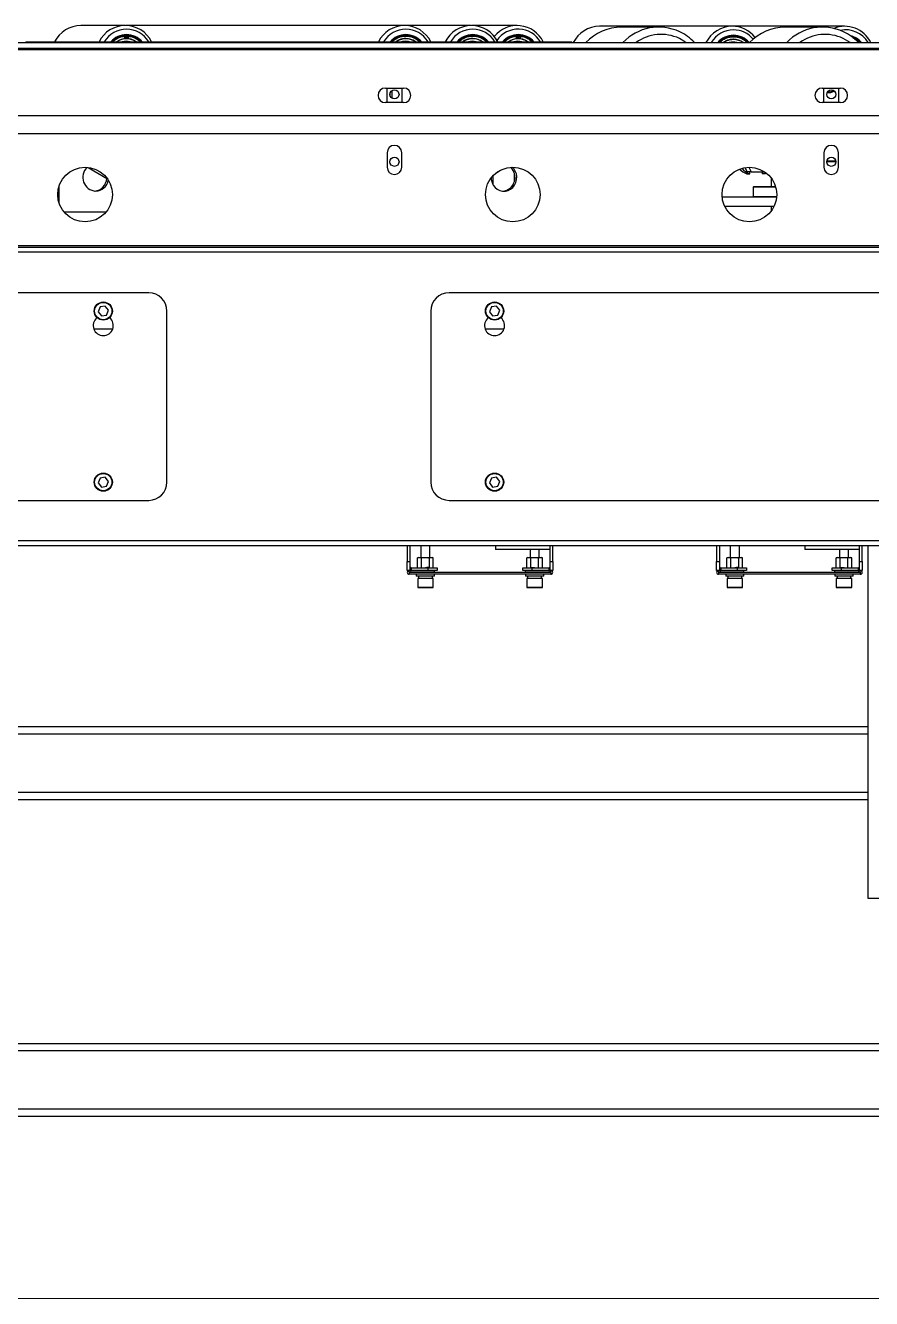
# Model space of a CAD drawing. Header units: millimetres. Extents: x 845401 to 948039, y 511594 to 550263.
# Drawn here: x 900555 to 901020, y 517561 to 518260 of the extents above; entities that cross this region are included whole.
import ezdxf

# ---------------------------------------------------------------- set-up
doc = ezdxf.new("R2010")
doc.units = ezdxf.units.MM
doc.layers.add('A-剖-0.10mm.......SECT-L01', color=255, linetype='Continuous', lineweight=18)

# ---------------------------------------------------------------- blocks, each defined once
blk = doc.blocks.new('A$C2ACC7D0F')
at = {"color": 7, "linetype": 'Continuous', "lineweight": 25}
for p, q in [((504.61, 599.4), (480.15, 599.4)), ((505.17, 599.4), (504.89, 599.4)), ((658.08, 599.4), (505.17, 599.4)), ((694.83, 599.4), (658.08, 599.4)), ((695.39, 599.4), (695.11, 599.4)), ((719.85, 599.4), (695.39, 599.4)), ((789.61, 599), (765.15, 599)), ((797.72, 598.5), (777.28, 598.5)), ((790.17, 599), (789.89, 599)), ((838.08, 599), (790.17, 599)), ((874.83, 599), (838.08, 599)), ((887.72, 598.5), (867.28, 598.5)), ((875.39, 599), (875.11, 599)), ((899.85, 599), (875.39, 599)), ((0, 590), (1200, 590)), ((450, 590.4), (450, 590)), ((450, 590.4), (455.63, 590.4)), ((455.63, 590.4), (750, 590.4)), ((503.95, 593.1), (503.99, 593.11)), ((503.95, 593.11), (503.99, 593.11)), ((504.02, 592.83), (503.98, 592.82)), ((504.08, 593.19), (504.01, 593.19)), ((504.04, 592.77), (504.11, 592.77)), ((504.09, 593), (504.07, 593)), ((504.07, 593), (504.07, 592.95)), ((504.11, 592.95), (504.07, 592.95)), ((504.07, 592.95), (504.1, 592.95)), ((504.1, 592.99), (504.12, 593.01)), ((504.17, 592.99), (504.1, 592.99)), ((504.37, 593.27), (504.26, 593.26)), ((504.26, 593.26), (504.3, 592.74)), ((504.26, 593.22), (504.31, 593.22)), ((504.31, 593.22), (504.26, 593.22)), ((504.34, 592.79), (504.29, 592.79)), ((504.3, 592.74), (504.41, 592.75)), ((504.3, 592.75), (504.34, 592.75)), ((504.34, 592.79), (504.31, 593.22)), ((504.37, 593.22), (504.31, 593.22)), ((504.31, 593.22), (504.37, 593.22)), ((504.32, 593.22), (504.31, 593.22)), ((504.39, 593.22), (504.32, 593.22)), ((504.41, 592.8), (504.34, 592.79)), ((504.41, 592.75), (504.34, 592.75)), ((504.74, 592.91), (504.69, 592.9)), ((504.83, 593.04), (504.72, 593.11)), ((504.74, 590.64), (505.04, 590.65)), ((504.82, 593.25), (504.75, 593.25)), ((504.76, 593.08), (504.87, 593)), ((504.76, 592.83), (504.83, 592.83)), ((504.9, 593.04), (504.78, 593.12)), ((504.9, 593.04), (504.83, 593.04)), ((504.87, 593.01), (504.83, 593.04)), ((504.88, 593.19), (504.93, 593.2)), ((504.93, 593.2), (504.88, 593.2)), ((505.18, 593.9), (505.11, 593.9)), ((505.19, 593.07), (505.12, 593.07)), ((505.12, 592.84), (505.19, 592.84)), ((505.4, 593.12), (505.39, 592.93)), ((505.44, 593.12), (505.4, 593.12)), ((505.44, 593.12), (505.4, 593.12)), ((505.44, 592.93), (505.44, 593.12)), ((505.46, 592.83), (505.53, 592.83)), ((505.66, 593.11), (505.62, 593.11)), ((505.62, 593.11), (505.62, 592.93)), ((505.66, 593.11), (505.62, 593.11)), ((505.66, 592.93), (505.66, 593.11)), ((505.74, 593.11), (505.72, 592.78)), ((505.72, 592.78), (505.77, 592.78)), ((505.73, 593.01), (505.74, 593.02)), ((505.78, 592.97), (505.73, 592.97)), ((505.78, 593.11), (505.74, 593.11)), ((505.78, 593.11), (505.74, 593.11)), ((505.78, 593.06), (505.74, 593.06)), ((505.74, 593.02), (505.81, 593.02)), ((505.77, 592.78), (505.78, 592.97)), ((505.78, 593.06), (505.78, 593.11)), ((505.78, 592.97), (505.81, 593.02)), ((505.8, 593.06), (505.8, 593.08)), ((505.87, 593.06), (505.8, 593.06)), ((505.87, 593.1), (505.86, 593.1)), ((505.87, 593.06), (505.87, 593.1)), ((506.09, 593.04), (506.02, 593.04)), ((506.02, 592.8), (506.09, 592.8)), ((506.21, 592.82), (506.14, 592.82)), ((506.14, 592.82), (506.14, 592.82)), ((506.17, 593), (506.23, 593)), ((506.21, 592.82), (506.18, 592.85)), ((506.19, 592.98), (506.23, 593)), ((506.34, 592.9), (506.3, 592.9)), ((506.31, 592.94), (506.36, 592.94)), ((506.49, 592.92), (506.31, 592.94)), ((506.34, 592.9), (506.61, 592.87)), ((506.56, 592.92), (506.36, 592.94)), ((506.45, 593), (506.39, 593)), ((506.39, 592.77), (506.45, 592.77)), ((506.56, 592.92), (506.49, 592.92)), ((506.5, 592.77), (506.5, 592.78)), ((506.57, 592.77), (506.5, 592.77)), ((506.54, 592.87), (506.54, 592.92)), ((506.57, 592.77), (506.54, 592.81)), ((658.65, 593.9), (658.58, 593.9)), ((658.71, 592.1), (658.71, 592.1)), ((695.4, 593.9), (695.33, 593.9)), ((695.46, 592.1), (695.45, 592.1)), ((695.46, 592.2), (695.65, 592.18)), ((719.19, 593.1), (719.23, 593.11)), ((719.19, 593.11), (719.23, 593.11)), ((719.26, 592.83), (719.22, 592.82)), ((719.32, 593.19), (719.25, 593.19)), ((719.28, 592.77), (719.35, 592.77)), ((719.33, 593), (719.31, 593)), ((719.31, 593), (719.31, 592.95)), ((719.35, 592.95), (719.31, 592.95)), ((719.31, 592.95), (719.34, 592.95)), ((719.34, 592.99), (719.36, 593.01)), ((719.4, 592.99), (719.34, 592.99)), ((719.61, 593.27), (719.5, 593.26)), ((719.5, 593.26), (719.54, 592.74)), ((719.5, 593.22), (719.55, 593.22)), ((719.55, 593.22), (719.5, 593.22)), ((719.58, 592.79), (719.53, 592.79)), ((719.54, 592.74), (719.65, 592.75)), ((719.54, 592.75), (719.58, 592.75)), ((719.61, 593.22), (719.55, 593.22)), ((719.55, 593.22), (719.61, 593.22)), ((719.58, 592.79), (719.55, 593.22)), ((719.56, 593.22), (719.55, 593.22)), ((719.63, 593.22), (719.56, 593.22)), ((719.65, 592.8), (719.58, 592.79)), ((719.65, 592.75), (719.58, 592.75)), ((719.98, 592.91), (719.93, 592.9)), ((720.07, 593.04), (719.96, 593.11)), ((720.05, 593.25), (719.99, 593.25)), ((719.99, 593.08), (720.11, 593)), ((720, 592.83), (720.07, 592.83)), ((720.14, 593.04), (720.02, 593.12)), ((720.04, 590.65), (720.28, 590.65)), ((720.14, 593.04), (720.07, 593.04)), ((720.11, 593.01), (720.07, 593.04)), ((720.12, 593.19), (720.16, 593.2)), ((720.16, 593.2), (720.12, 593.2)), ((720.42, 593.9), (720.35, 593.9)), ((720.43, 593.07), (720.36, 593.07)), ((720.36, 592.84), (720.43, 592.84)), ((720.64, 593.12), (720.63, 592.93)), ((720.68, 593.12), (720.64, 593.12)), ((720.68, 593.12), (720.64, 593.12)), ((720.68, 592.93), (720.68, 593.12)), ((720.7, 592.83), (720.77, 592.83)), ((720.86, 593.11), (720.85, 592.93)), ((720.9, 593.11), (720.86, 593.11)), ((720.9, 593.11), (720.86, 593.11)), ((720.9, 592.93), (720.9, 593.11)), ((720.98, 593.11), (720.96, 592.78)), ((720.96, 592.78), (721.01, 592.78)), ((720.97, 593.01), (720.98, 593.02)), ((721.02, 592.97), (720.97, 592.97)), ((721.02, 593.11), (720.98, 593.11)), ((721.02, 593.11), (720.98, 593.11)), ((721.02, 593.06), (720.98, 593.06)), ((720.98, 593.02), (721.05, 593.02)), ((721.01, 592.78), (721.02, 592.97)), ((721.02, 593.06), (721.02, 593.11)), ((721.02, 592.97), (721.05, 593.02)), ((721.04, 593.06), (721.04, 593.08)), ((721.11, 593.06), (721.04, 593.06)), ((721.18, 589.9), (721.08, 590.39)), ((721.11, 593.1), (721.1, 593.1)), ((721.11, 593.06), (721.11, 593.1)), ((721.33, 593.04), (721.26, 593.04)), ((721.26, 592.8), (721.33, 592.8)), ((721.45, 592.82), (721.38, 592.82)), ((721.38, 592.82), (721.38, 592.82)), ((721.41, 593), (721.46, 593)), ((721.45, 592.82), (721.42, 592.85)), ((721.43, 592.98), (721.46, 593)), ((721.58, 592.9), (721.54, 592.9)), ((721.55, 592.94), (721.6, 592.94)), ((721.73, 592.92), (721.55, 592.94)), ((721.58, 592.9), (721.85, 592.87)), ((721.8, 592.92), (721.6, 592.94)), ((721.69, 593), (721.62, 593)), ((721.62, 592.77), (721.69, 592.77)), ((721.8, 592.92), (721.73, 592.92)), ((721.74, 592.77), (721.74, 592.78)), ((721.81, 592.77), (721.74, 592.77)), ((721.81, 592.77), (721.77, 592.81)), ((721.78, 592.87), (721.78, 592.92)), ((750, 590), (750, 590.4)), ((838.65, 593.5), (838.58, 593.5)), ((838.71, 591.7), (838.71, 591.7)), ((0, 587), (1200, 587)), ((0, 586.26), (1200, 586.26)), ((647.5, 565), (657.5, 565)), ((648.5, 557), (648.5, 565)), ((650.2, 560.53), (650.2, 562.47)), ((651.2, 559.36), (651.2, 563.64)), ((656.5, 565), (656.5, 557)), ((887.5, 565), (897.5, 565)), ((888.5, 557), (888.5, 565)), ((896.5, 565), (896.5, 557)), ((657.5, 557), (647.5, 557)), ((897.5, 557), (887.5, 557)), ((0, 550), (1200, 550)), ((0, 540), (1200, 540)), ((648.5, 529.5), (648.5, 521.5)), ((656.5, 521.5), (656.5, 529.5)), ((888.5, 529.5), (888.5, 521.5)), ((890.05, 525), (894.95, 525)), ((896.5, 521.5), (896.5, 529.5)), ((484.16, 521.41), (494.8, 515.08)), ((708.2, 518.27), (710.74, 519.89)), ((718.5, 514.06), (718.5, 517.74)), ((844.97, 521.29), (846.22, 519)), ((846.02, 517.84), (847.69, 517.84)), ((848.56, 519), (846.22, 519)), ((847.21, 521.5), (848.56, 519)), ((847.69, 517.84), (847.69, 519)), ((848.56, 519), (855.79, 519)), ((854.5, 519), (854.5, 517.84)), ((856.17, 517.84), (854.5, 517.84)), ((856.17, 518.74), (856.17, 517.84)), ((856.92, 518.18), (856.17, 517.84)), ((895, 524.5), (890, 524.5)), ((468.09, 510.67), (468.09, 502.33)), ((706.5, 516.7), (706.5, 512.22)), ((850, 511), (849.5, 510.5)), ((850, 511), (861.81, 511)), ((859.5, 515.5), (859.5, 511)), ((862.42, 505), (832.57, 505)), ((849.5, 510.5), (849.5, 505.5)), ((861.96, 510.5), (849.5, 510.5)), ((849.5, 505.5), (850, 505)), ((849.5, 505.5), (862.47, 505.5)), ((494.03, 496.9), (470.97, 496.9)), ((861.02, 500), (833.98, 500)), ((859.5, 500), (859.5, 497.5)), ((1192.5, 478.24), (7.5, 478.24)), ((1192.5, 477.5), (7.5, 477.5)), ((1189.76, 474.76), (10.24, 474.76)), ((517.5, 452.5), (67.5, 452.5)), ((1132.5, 452.5), (682.5, 452.5)), ((490.73, 444.74), (489.67, 442.09)), ((489.67, 442.09), (491.44, 439.84)), ((493.56, 445.16), (490.73, 444.74)), ((495.33, 442.91), (493.56, 445.16)), ((494.27, 440.26), (495.33, 442.91)), ((527.5, 348.5), (527.5, 442.5)), ((672.5, 442.5), (672.5, 348.5)), ((705.73, 444.74), (704.67, 442.09)), ((704.67, 442.09), (706.44, 439.84)), ((708.56, 445.16), (705.73, 444.74)), ((710.33, 442.91), (708.56, 445.16)), ((709.27, 440.26), (710.33, 442.91)), ((489, 438.93), (489, 438.74)), ((491.44, 439.84), (494.27, 440.26)), ((496, 438.74), (496, 438.93)), ((704, 438.93), (704, 438.74)), ((706.44, 439.84), (709.27, 440.26)), ((711, 438.74), (711, 438.93)), ((497.62, 432.5), (487.38, 432.5)), ((712.62, 432.5), (702.38, 432.5)), ((490.73, 350.74), (489.67, 348.09)), ((493.56, 351.16), (490.73, 350.74)), ((495.33, 348.91), (493.56, 351.16)), ((705.73, 350.74), (704.67, 348.09)), ((708.56, 351.16), (705.73, 350.74)), ((710.33, 348.91), (708.56, 351.16)), ((489.67, 348.09), (491.44, 345.84)), ((491.44, 345.84), (494.27, 346.26)), ((494.27, 346.26), (495.33, 348.91)), ((704.67, 348.09), (706.44, 345.84)), ((706.44, 345.84), (709.27, 346.26)), ((709.27, 346.26), (710.33, 348.91)), ((67.5, 338.5), (517.5, 338.5)), ((682.5, 338.5), (1132.5, 338.5)), ((1189.76, 316.24), (10.24, 316.24)), ((1192.5, 313.5), (7.5, 313.5)), ((659.5, 313.5), (659.5, 305)), ((661, 313.5), (661, 305)), ((667, 313.5), (667, 307.1)), ((672, 307.1), (672, 313.5)), ((708, 313.5), (708, 311.5)), ((738, 311.5), (708, 311.5)), ((727, 311.5), (727, 307.1)), ((732, 307.1), (732, 311.5)), ((738, 305), (738, 313.5)), ((739.5, 305), (739.5, 313.5)), ((829.5, 313.5), (829.5, 305)), ((831, 313.5), (831, 305)), ((837, 313.5), (837, 307.1)), ((842, 307.1), (842, 313.5)), ((878, 313.5), (878, 311.5)), ((908, 311.5), (878, 311.5)), ((897, 311.5), (897, 307.1)), ((902, 307.1), (902, 311.5)), ((908, 305), (908, 313.5)), ((909.5, 305), (909.5, 313.5)), ((912.5, 313.5), (912.5, 120)), ((659.5, 305), (661, 305)), ((659.5, 300), (659.5, 305)), ((661, 305), (661, 300)), ((661.74, 301.5), (661.74, 300)), ((661.74, 301.5), (671, 301.5)), ((665.76, 307.1), (665.18, 306.95)), ((665.18, 306.95), (666.26, 307.1)), ((665.18, 301.66), (665.18, 306.95)), ((665.18, 301.66), (665.76, 301.5)), ((665.76, 307.1), (666.26, 307.1)), ((666.26, 307.1), (667.34, 306.95)), ((666.26, 307.1), (669.5, 307.1)), ((667.34, 306.95), (669.5, 307.1)), ((667.34, 301.66), (667.34, 306.95)), ((669.5, 307.1), (672.74, 307.1)), ((671, 300), (671, 301.5)), ((671, 301.5), (676, 301.5)), ((671.66, 306.95), (672.74, 307.1)), ((671.66, 301.66), (671.66, 306.95)), ((672.74, 307.1), (673.81, 306.95)), ((672.74, 307.1), (673.24, 307.1)), ((673.81, 306.95), (673.24, 307.1)), ((673.24, 301.5), (673.81, 301.66)), ((673.81, 301.66), (673.81, 306.95)), ((676, 301.5), (676, 300)), ((723, 300), (723, 301.5)), ((723, 301.5), (728, 301.5)), ((725.76, 307.1), (725.18, 306.95)), ((725.18, 306.95), (726.26, 307.1)), ((725.18, 301.66), (725.18, 306.95)), ((725.18, 301.66), (725.76, 301.5)), ((725.76, 307.1), (726.26, 307.1)), ((726.26, 307.1), (727.34, 306.95)), ((726.26, 307.1), (729.5, 307.1)), ((727.34, 306.95), (729.5, 307.1)), ((727.34, 301.66), (727.34, 306.95)), ((729.5, 301.5), (727.34, 301.66)), ((728, 301.5), (728, 300)), ((728, 301.5), (737.26, 301.5)), ((729.5, 307.1), (732.74, 307.1)), ((731.66, 306.95), (732.74, 307.1)), ((731.66, 301.66), (731.66, 306.95)), ((732.74, 307.1), (733.81, 306.95)), ((732.74, 307.1), (733.24, 307.1)), ((733.81, 306.95), (733.24, 307.1)), ((733.24, 301.5), (733.81, 301.66)), ((733.81, 301.66), (733.81, 306.95)), ((737.26, 301.5), (737.26, 300)), ((738, 305), (739.5, 305)), ((738, 300), (738, 305)), ((739.5, 305), (739.5, 300)), ((829.5, 305), (831, 305)), ((829.5, 300), (829.5, 305)), ((831, 305), (831, 300)), ((831.74, 301.5), (831.74, 300)), ((831.74, 301.5), (841, 301.5)), ((835.76, 307.1), (835.18, 306.95)), ((835.18, 306.95), (836.26, 307.1)), ((835.18, 301.66), (835.18, 306.95)), ((835.18, 301.66), (835.76, 301.5)), ((835.76, 307.1), (836.26, 307.1)), ((836.26, 307.1), (837.34, 306.95)), ((836.26, 307.1), (839.5, 307.1)), ((837.34, 306.95), (839.5, 307.1)), ((837.34, 301.66), (837.34, 306.95)), ((839.5, 307.1), (842.74, 307.1)), ((841, 300), (841, 301.5)), ((841, 301.5), (846, 301.5)), ((841.66, 306.95), (842.74, 307.1)), ((841.66, 301.66), (841.66, 306.95)), ((842.74, 307.1), (843.81, 306.95)), ((842.74, 307.1), (843.24, 307.1)), ((843.81, 306.95), (843.24, 307.1)), ((843.24, 301.5), (843.81, 301.66)), ((843.81, 301.66), (843.81, 306.95)), ((846, 301.5), (846, 300)), ((893, 300), (893, 301.5)), ((893, 301.5), (898, 301.5)), ((895.76, 307.1), (895.18, 306.95)), ((895.18, 306.95), (896.26, 307.1)), ((895.18, 301.66), (895.18, 306.95)), ((895.18, 301.66), (895.76, 301.5)), ((895.76, 307.1), (896.26, 307.1)), ((896.26, 307.1), (897.34, 306.95)), ((896.26, 307.1), (899.5, 307.1)), ((897.34, 306.95), (899.5, 307.1)), ((897.34, 301.66), (897.34, 306.95)), ((899.5, 301.5), (897.34, 301.66)), ((898, 301.5), (898, 300)), ((898, 301.5), (907.26, 301.5)), ((899.5, 307.1), (902.74, 307.1)), ((901.66, 306.95), (902.74, 307.1)), ((901.66, 301.66), (901.66, 306.95)), ((902.74, 307.1), (903.81, 306.95)), ((902.74, 307.1), (903.24, 307.1)), ((903.81, 306.95), (903.24, 307.1)), ((903.24, 301.5), (903.81, 301.66)), ((903.81, 301.66), (903.81, 306.95)), ((907.26, 301.5), (907.26, 300)), ((908, 305), (909.5, 305)), ((908, 300), (908, 305)), ((909.5, 305), (909.5, 300)), ((660.55, 300), (659.5, 300)), ((660.55, 299), (660.55, 300)), ((674.5, 300), (660.55, 300)), ((674.5, 299), (660.55, 299)), ((660.55, 298.9), (660.55, 297.9)), ((738.45, 298.9), (660.55, 298.9)), ((738.45, 297.9), (660.55, 297.9)), ((664.5, 297.9), (664.5, 296.9)), ((666.14, 296.9), (664.5, 296.9)), ((665.25, 295.6), (665.25, 290.7)), ((671.41, 295.6), (665.25, 295.6)), ((665.66, 296.9), (665.66, 295.6)), ((674.5, 296.9), (666.14, 296.9)), ((667, 299), (667, 298.9)), ((673.75, 295.6), (671.41, 295.6)), ((672, 298.9), (672, 299)), ((673.34, 295.6), (673.34, 296.9)), ((673.75, 290.7), (673.75, 295.6)), ((674.5, 299), (674.5, 300)), ((676, 300), (674.5, 300)), ((674.5, 296.9), (674.5, 297.9)), ((724.5, 300), (723, 300)), ((738.45, 300), (724.5, 300)), ((724.5, 299), (724.5, 300)), ((738.45, 299), (724.5, 299)), ((724.5, 297.9), (724.5, 296.9)), ((726.14, 296.9), (724.5, 296.9)), ((725.25, 295.6), (725.25, 290.7)), ((731.41, 295.6), (725.25, 295.6)), ((725.66, 296.9), (725.66, 295.6)), ((734.5, 296.9), (726.14, 296.9)), ((727, 299), (727, 298.9)), ((733.75, 295.6), (731.41, 295.6)), ((732, 298.9), (732, 299)), ((733.34, 295.6), (733.34, 296.9)), ((733.75, 290.7), (733.75, 295.6)), ((734.5, 296.9), (734.5, 297.9)), ((738.45, 299), (738.45, 300)), ((739.5, 300), (738.45, 300)), ((738.45, 298.9), (738.45, 297.9)), ((830.55, 300), (829.5, 300)), ((830.55, 299), (830.55, 300)), ((844.5, 300), (830.55, 300)), ((844.5, 299), (830.55, 299)), ((830.55, 298.9), (830.55, 297.9)), ((908.45, 298.9), (830.55, 298.9)), ((908.45, 297.9), (830.55, 297.9)), ((834.5, 297.9), (834.5, 296.9)), ((836.14, 296.9), (834.5, 296.9)), ((835.25, 295.6), (835.25, 290.7)), ((841.41, 295.6), (835.25, 295.6)), ((835.66, 296.9), (835.66, 295.6)), ((844.5, 296.9), (836.14, 296.9)), ((837, 299), (837, 298.9)), ((843.75, 295.6), (841.41, 295.6)), ((842, 298.9), (842, 299)), ((843.34, 295.6), (843.34, 296.9)), ((843.75, 290.7), (843.75, 295.6)), ((844.5, 299), (844.5, 300)), ((846, 300), (844.5, 300)), ((844.5, 296.9), (844.5, 297.9)), ((894.5, 300), (893, 300)), ((894.5, 299), (894.5, 300)), ((908.45, 300), (894.5, 300)), ((908.45, 299), (894.5, 299)), ((894.5, 297.9), (894.5, 296.9)), ((896.14, 296.9), (894.5, 296.9)), ((895.25, 295.6), (895.25, 290.7)), ((901.41, 295.6), (895.25, 295.6)), ((895.66, 296.9), (895.66, 295.6)), ((904.5, 296.9), (896.14, 296.9)), ((897, 299), (897, 298.9)), ((903.75, 295.6), (901.41, 295.6)), ((902, 298.9), (902, 299)), ((903.34, 295.6), (903.34, 296.9)), ((903.75, 290.7), (903.75, 295.6)), ((904.5, 296.9), (904.5, 297.9)), ((908.45, 299), (908.45, 300)), ((909.5, 300), (908.45, 300)), ((908.45, 298.9), (908.45, 297.9)), ((673.65, 290.6), (665.35, 290.6)), ((733.65, 290.6), (725.35, 290.6)), ((843.65, 290.6), (835.35, 290.6)), ((903.65, 290.6), (895.35, 290.6)), ((912.5, 214), (146.5, 214)), ((912.5, 174), (146.5, 174)), ((912.5, 120), (992.5, 120)), ((1051.5, 40), (146.5, 40)), ((1051.5, 36), (146.5, 36)), ((1051.5, 4), (146.5, 4)), ((1051.5, 0), (146.5, 0))]:
    blk.add_line(p, q, dxfattribs=at)
at = {"color": 8, "linetype": 'Continuous', "lineweight": 25}
for p, q in [((504.07, 592.95), (504.1, 592.95)), ((504.72, 593.12), (504.78, 593.12)), ((505.44, 592.93), (505.39, 592.93)), ((505.66, 592.93), (505.62, 592.93)), ((660.71, 591.96), (662.12, 591.53)), ((719.31, 592.95), (719.34, 592.95)), ((719.96, 593.12), (720.02, 593.12)), ((720.68, 592.93), (720.63, 592.93)), ((720.9, 592.93), (720.85, 592.93)), ((840.71, 591.56), (842.12, 591.13)), ((665.25, 290.7), (673.75, 290.7)), ((725.25, 290.7), (733.75, 290.7)), ((835.25, 290.7), (843.75, 290.7)), ((895.25, 290.7), (903.75, 290.7)), ((912.5, 210), (146.5, 210)), ((912.5, 178), (146.5, 178))]:
    blk.add_line(p, q, dxfattribs=at)
at = {"color": 7, "linetype": 'Continuous', "lineweight": 25}
for points in [[(504.17, 592.99), (504.2, 593.03), (504.21, 593.08), (504.21, 593.14), (504.18, 593.19), (504.14, 593.22), (504.09, 593.24), (504.04, 593.23), (503.99, 593.2), (503.96, 593.16), (503.95, 593.1)], [(504.01, 593.19), (503.99, 593.19), (503.98, 593.18)], [(503.98, 592.82), (504, 592.77), (504.04, 592.74), (504.09, 592.72), (504.14, 592.73), (504.19, 592.75), (504.22, 592.8), (504.24, 592.85), (504.23, 592.9), (504.21, 592.95), (504.17, 592.99)], [(503.99, 593.11), (504, 593.14), (504.03, 593.17), (504.06, 593.19), (504.1, 593.19), (504.13, 593.17), (504.16, 593.15), (504.17, 593.11), (504.17, 593.07), (504.15, 593.04), (504.12, 593.01), (504.09, 593)], [(504, 592.78), (504, 592.77), (504.04, 592.77)], [(504.1, 592.95), (504.13, 592.95), (504.16, 592.93), (504.19, 592.9), (504.19, 592.87), (504.19, 592.83), (504.17, 592.8), (504.14, 592.77), (504.11, 592.77), (504.07, 592.77), (504.04, 592.79), (504.02, 592.83)], [(504.14, 592.95), (504.14, 592.95), (504.1, 592.99)], [(504.34, 592.75), (504.43, 592.78), (504.5, 592.83)], [(504.69, 592.9), (504.71, 592.85), (504.75, 592.81), (504.8, 592.78), (504.85, 592.78), (504.9, 592.8), (504.94, 592.84), (504.96, 592.89), (504.96, 592.95), (504.94, 593), (504.9, 593.04)], [(504.93, 593.2), (504.91, 593.24), (504.88, 593.28), (504.84, 593.29), (504.8, 593.3), (504.76, 593.28), (504.72, 593.25), (504.71, 593.2), (504.71, 593.16), (504.72, 593.11), (504.76, 593.08)], [(504.75, 593.25), (504.74, 593.25), (504.72, 593.25)], [(504.72, 592.84), (504.74, 592.83), (504.76, 592.83)], [(504.87, 593), (504.9, 592.97), (504.91, 592.94), (504.91, 592.9), (504.9, 592.87), (504.87, 592.84), (504.84, 592.83), (504.81, 592.83), (504.77, 592.84), (504.75, 592.87), (504.74, 592.91)], [(504.78, 593.12), (504.76, 593.14), (504.75, 593.17), (504.75, 593.19), (504.76, 593.22), (504.78, 593.24), (504.8, 593.25), (504.83, 593.25), (504.85, 593.24), (504.87, 593.22), (504.88, 593.19)], [(504.84, 593.25), (504.81, 593.28), (504.78, 593.29)], [(504.79, 592.78), (504.83, 592.8), (504.87, 592.84)], [(505.34, 592.95), (505.33, 593.02), (505.3, 593.07), (505.25, 593.11), (505.19, 593.12), (505.13, 593.11), (505.08, 593.07), (505.04, 593.02), (505.03, 592.95), (505.04, 592.89), (505.08, 592.84), (505.13, 592.8), (505.19, 592.79), (505.25, 592.8), (505.3, 592.84), (505.33, 592.89), (505.34, 592.95)], [(505.07, 593.06), (505.08, 593.06), (505.12, 593.07)], [(505.12, 592.84), (505.08, 592.85), (505.07, 592.85)], [(505.3, 592.95), (505.29, 592.91), (505.27, 592.87), (505.23, 592.85), (505.19, 592.84), (505.15, 592.85), (505.11, 592.87), (505.09, 592.91), (505.08, 592.95), (505.09, 593), (505.11, 593.04), (505.15, 593.06), (505.19, 593.07), (505.23, 593.06), (505.27, 593.04), (505.29, 593), (505.3, 592.95)], [(506.23, 593), (506.18, 593.05), (506.12, 593.08), (506.06, 593.08), (506, 593.05), (505.96, 593), (505.94, 592.93), (505.95, 592.87), (505.98, 592.81), (506.03, 592.77), (506.1, 592.76), (506.16, 592.77), (506.21, 592.82)], [(506.02, 593.04), (506, 593.03), (505.97, 593.02)], [(505.97, 592.82), (505.98, 592.81), (506.02, 592.8)], [(506.18, 592.85), (506.14, 592.82), (506.1, 592.8), (506.05, 592.81), (506.01, 592.84), (505.99, 592.88), (505.98, 592.93), (506, 592.98), (506.03, 593.01), (506.07, 593.03), (506.11, 593.04), (506.16, 593.02), (506.19, 592.98)], [(506.15, 593.02), (506.11, 593.05), (506.06, 593.08)], [(506.06, 592.76), (506.09, 592.77), (506.14, 592.82)], [(506.61, 592.87), (506.6, 592.93), (506.57, 592.99), (506.52, 593.03), (506.46, 593.05), (506.4, 593.04), (506.35, 593), (506.31, 592.95), (506.3, 592.89), (506.31, 592.82), (506.34, 592.77), (506.4, 592.73), (506.46, 592.72), (506.52, 592.74), (506.57, 592.77)], [(506.42, 592.72), (506.45, 592.74), (506.5, 592.77)], [(507.86, 591.8), (507.76, 591.83), (506.72, 592.08)], [(693.43, 590.43), (693.6, 590.47), (695.26, 590.65)], [(719.4, 592.99), (719.44, 593.03), (719.45, 593.08), (719.45, 593.14), (719.42, 593.19), (719.38, 593.22), (719.33, 593.24), (719.28, 593.23), (719.23, 593.2), (719.2, 593.16), (719.19, 593.1)], [(719.25, 593.19), (719.23, 593.19), (719.21, 593.18)], [(719.22, 592.82), (719.24, 592.77), (719.28, 592.74), (719.33, 592.72), (719.38, 592.73), (719.43, 592.75), (719.46, 592.8), (719.48, 592.85), (719.47, 592.9), (719.45, 592.95), (719.4, 592.99)], [(719.23, 593.11), (719.24, 593.14), (719.27, 593.17), (719.3, 593.19), (719.34, 593.19), (719.37, 593.17), (719.39, 593.15), (719.41, 593.11), (719.41, 593.07), (719.39, 593.04), (719.36, 593.01), (719.33, 593)], [(719.24, 592.78), (719.24, 592.77), (719.28, 592.77)], [(719.34, 592.95), (719.37, 592.95), (719.4, 592.93), (719.42, 592.9), (719.43, 592.87), (719.43, 592.83), (719.41, 592.8), (719.38, 592.77), (719.35, 592.77), (719.31, 592.77), (719.28, 592.79), (719.26, 592.83)], [(719.38, 592.95), (719.38, 592.95), (719.34, 592.99)], [(719.58, 592.75), (719.67, 592.78), (719.74, 592.83)], [(719.93, 592.9), (719.95, 592.85), (719.99, 592.81), (720.04, 592.78), (720.09, 592.78), (720.14, 592.8), (720.18, 592.84), (720.2, 592.89), (720.2, 592.95), (720.18, 593), (720.14, 593.04)], [(720.16, 593.2), (720.15, 593.24), (720.12, 593.28), (720.08, 593.29), (720.04, 593.3), (719.99, 593.28), (719.96, 593.25), (719.95, 593.2), (719.95, 593.16), (719.96, 593.11), (719.99, 593.08)], [(719.99, 593.25), (719.98, 593.25), (719.96, 593.25)], [(719.96, 592.84), (719.98, 592.83), (720, 592.83)], [(720.11, 593), (720.14, 592.97), (720.15, 592.94), (720.15, 592.9), (720.14, 592.87), (720.11, 592.84), (720.08, 592.83), (720.05, 592.83), (720.01, 592.84), (719.99, 592.87), (719.98, 592.91)], [(720.02, 593.12), (720, 593.14), (719.99, 593.17), (719.99, 593.19), (720, 593.22), (720.02, 593.24), (720.04, 593.25), (720.07, 593.25), (720.09, 593.24), (720.11, 593.22), (720.12, 593.19)], [(720.08, 593.24), (720.05, 593.28), (720.02, 593.29)], [(720.03, 592.78), (720.07, 592.8), (720.11, 592.84)], [(720.58, 592.95), (720.57, 593.02), (720.54, 593.07), (720.49, 593.11), (720.43, 593.12), (720.37, 593.11), (720.32, 593.07), (720.28, 593.02), (720.27, 592.95), (720.28, 592.89), (720.32, 592.84), (720.37, 592.8), (720.43, 592.79), (720.49, 592.8), (720.54, 592.84), (720.57, 592.89), (720.58, 592.95)], [(720.3, 593.06), (720.32, 593.06), (720.36, 593.07)], [(720.36, 592.84), (720.32, 592.85), (720.3, 592.85)], [(720.54, 592.95), (720.53, 592.91), (720.5, 592.87), (720.47, 592.85), (720.43, 592.84), (720.38, 592.85), (720.35, 592.87), (720.32, 592.91), (720.32, 592.95), (720.32, 593), (720.35, 593.04), (720.38, 593.06), (720.43, 593.07), (720.47, 593.06), (720.5, 593.04), (720.53, 593), (720.54, 592.95)], [(721.46, 593), (721.42, 593.05), (721.36, 593.08), (721.3, 593.08), (721.24, 593.05), (721.2, 593), (721.18, 592.93), (721.19, 592.87), (721.22, 592.81), (721.27, 592.77), (721.34, 592.76), (721.4, 592.77), (721.45, 592.82)], [(721.26, 593.04), (721.24, 593.03), (721.21, 593.02)], [(721.21, 592.82), (721.22, 592.81), (721.26, 592.8)], [(721.42, 592.85), (721.38, 592.82), (721.34, 592.8), (721.29, 592.81), (721.25, 592.84), (721.23, 592.88), (721.22, 592.93), (721.23, 592.98), (721.26, 593.01), (721.31, 593.03), (721.35, 593.04), (721.39, 593.02), (721.43, 592.98)], [(721.39, 593.02), (721.35, 593.05), (721.3, 593.08)], [(721.3, 592.76), (721.33, 592.77), (721.38, 592.82)], [(721.85, 592.87), (721.84, 592.93), (721.81, 592.99), (721.76, 593.03), (721.7, 593.05), (721.64, 593.04), (721.59, 593), (721.55, 592.95), (721.54, 592.89), (721.55, 592.82), (721.58, 592.77), (721.64, 592.73), (721.7, 592.72), (721.76, 592.74), (721.81, 592.77)], [(721.66, 592.72), (721.69, 592.74), (721.74, 592.77)], [(723.1, 591.8), (723, 591.83), (721.96, 592.08)], [(812.83, 590), (811.56, 590.86), (809.03, 592.25)], [(902.83, 590), (901.56, 590.86), (899.03, 592.25)], [(705.59, 515.62), (705.68, 514.69), (706.09, 513.12), (706.81, 511.69), (707.8, 510.46), (709.01, 509.47), (710.4, 508.79), (711.89, 508.44), (713.42, 508.44), (714.91, 508.79), (716.3, 509.47), (717.51, 510.46), (718.5, 511.69), (719.22, 513.12), (719.63, 514.69), (719.71, 516.31), (719.46, 517.91), (718.9, 519.41), (718.04, 520.76), (717.36, 521.5)], [(661, 300.13), (661.3, 300.04), (661.74, 300)], [(737.26, 300), (737.7, 300.04), (738, 300.13)], [(831, 300.13), (831.3, 300.04), (831.74, 300)], [(907.26, 300), (907.7, 300.04), (908, 300.13)]]:
    blk.add_lwpolyline(points, dxfattribs=at)
at = {"color": 8, "linetype": 'Continuous', "lineweight": 25}
for points in [[(658.55, 590.7), (656.88, 590.52), (656.4, 590.4)], [(660.69, 590.4), (660.22, 590.52), (658.55, 590.7)], [(695.31, 590.64), (693.65, 590.46), (693.41, 590.4)], [(693.84, 590.37), (695.42, 590.54), (696.87, 590.4)], [(697.21, 590.4), (696.97, 590.46), (695.31, 590.64)], [(698.44, 591.68), (697.1, 592.05), (696.89, 592.09)], [(838.55, 590.3), (836.88, 590.12), (836.4, 590)], [(840.69, 590), (840.22, 590.12), (838.55, 590.3)]]:
    blk.add_lwpolyline(points, dxfattribs=at)
at = {"color": 7, "linetype": 'Continuous', "lineweight": 25}
for centre, radius in [((652.5, 561.5), 2.5), ((892.5, 561.5), 2.5), ((652.5, 524.5), 2.5), ((892.5, 524.5), 2.5), ((482.5, 506.5), 15), ((717.5, 506.5), 15), ((847.5, 506.5), 15), ((492.5, 442.5), 5), ((492.5, 442.5), 4.75), ((707.5, 442.5), 5), ((707.5, 442.5), 4.75), ((492.5, 348.5), 5), ((492.5, 348.5), 4.75), ((707.5, 348.5), 5), ((707.5, 348.5), 4.75)]:
    blk.add_circle(centre, radius, dxfattribs=at)
for centre, radius, start, end in [((480.38, 583), 16.4, 90.78133, 153.18257), ((504.61, 583.26), 16.09, 26.36866, 153.63134), ((505.28, 583.14), 14.21, 30.72809, 149.27191), ((658.3, 583), 16.4, 90.78133, 153.18257), ((658.95, 582.9), 14.5, 90.77579, 148.86544), ((657.86, 583), 16.4, 26.81743, 89.21867), ((658.61, 583), 14.4, 30.91764, 89.44113), ((694.83, 583.26), 16.09, 26.36866, 153.63134), ((695.5, 583.16), 14.19, 30.64536, 149.35464), ((719.88, 583.31), 16.04, 26.25486, 141.45124), ((720.53, 583.16), 14.19, 30.67617, 145.63978), ((765.38, 582.6), 16.4, 90.78133, 153.18257), ((777.41, 571.09), 27.41, 90.26674, 136.38253), ((797.69, 571.4), 27.08, 64.79832, 136.62282), ((799.05, 571.15), 23.34, 64.69028, 126.13753), ((789.61, 583.43), 15.57, 75.44379, 104.55621), ((797.06, 570.34), 28.31, 43.99521, 64.57355), ((838.3, 582.6), 16.4, 90.78133, 153.18257), ((838.95, 582.5), 14.5, 90.77579, 148.86544), ((837.91, 582.77), 16.23, 38.08938, 89.40099), ((838.64, 582.72), 14.28, 39.96857, 89.55677), ((867.41, 571.09), 27.41, 90.26674, 136.38253), ((887.69, 571.4), 27.08, 64.79832, 136.62282), ((874.83, 583.43), 15.57, 75.44379, 104.55621), ((889.05, 571.15), 23.34, 64.69028, 126.13753), ((899.82, 582.82), 16.13, 26.44492, 111.814), ((900.46, 582.71), 14.27, 30.7408, 102.11586), ((887.06, 570.34), 28.31, 43.99521, 64.57355), ((505.28, 583.02), 11.36, 40.52331, 139.47669), ((505.18, 582.99), 10.89, 42.87423, 137.12577), ((505.24, 582.93), 9.27, 53.7433, 126.2567), ((505.28, 582.93), 9.27, 53.7433, 126.2567), ((505.24, 582.92), 9.17, 54.61174, 125.38826), ((504.01, 593.1), 0.133, 35.36097, 74.08115), ((504.04, 592.85), 0.132, 285.74028, 324.82601), ((504.32, 593.03), 0.241, 40.16385, 81.79791), ((504.38, 593.01), 0.26, 276.93503, 91.51399), ((504.38, 593.01), 0.213, 276.93503, 91.51399), ((505.04, 582.9), 11, 42.98655, 89.65487), ((505.12, 592.96), 0.154, 36.27832, 76.38334), ((505.12, 592.94), 0.154, 283.61666, 323.72168), ((505.53, 592.92), 0.134, 175.80547, 1.28719), ((505.46, 592.92), 0.0849, 241.50969, 269.91877), ((505.53, 592.92), 0.0891, 175.80547, 1.28719), ((505.46, 592.92), 0.133, 285.70856, 325.57595), ((505.8, 592.99), 0.0659, 90.5944, 150.19672), ((505.87, 592.99), 0.109, 87.40852, 142.55471), ((505.87, 592.99), 0.0658, 87.60829, 150.22688), ((506.39, 592.9), 0.106, 90.13382, 121.23019), ((506.39, 592.87), 0.105, 238.74229, 269.89423), ((506.45, 592.88), 0.11, 170.34567, 319.12194), ((506.45, 592.89), 0.108, 14.194, 152.06951), ((506.38, 592.89), 0.155, 36.37151, 76.29424), ((658.82, 582.92), 11.48, 90.35736, 139.34998), ((658.65, 582.99), 10.89, 42.87423, 137.12577), ((658.71, 582.93), 9.26, 54.61553, 126.27102), ((658.75, 582.93), 9.27, 54.08973, 126.26768), ((658.71, 582.92), 9.17, 54.61836, 125.38164), ((658.52, 582.9), 11, 42.98655, 89.65487), ((658.67, 582.9), 11.5, 40.71141, 89.58125), ((695.5, 583.02), 11.36, 40.52993, 139.47007), ((695.46, 582.9), 11, 90.34513, 137.01345), ((695.55, 582.76), 9.46, 104.01218, 126.06622), ((695.53, 582.86), 9.34, 90.20034, 126.16039), ((695.49, 582.85), 9.25, 90.20122, 125.2884), ((695.26, 582.9), 11, 42.98655, 89.65487), ((695.32, 582.87), 11.03, 43.04641, 89.595), ((695.43, 582.86), 9.34, 53.83961, 89.79966), ((695.43, 582.85), 9.25, 54.7116, 89.79878), ((695.46, 582.86), 9.34, 53.83961, 89.79966), ((720.52, 583.02), 11.36, 40.52331, 139.47669), ((720.42, 582.99), 10.89, 42.87423, 137.12577), ((720.48, 582.93), 9.27, 53.7433, 126.2567), ((720.52, 582.93), 9.27, 53.7433, 126.2567), ((720.48, 582.92), 9.17, 54.61174, 125.38826), ((719.25, 593.1), 0.133, 35.33954, 74.0809), ((719.28, 592.85), 0.132, 285.72999, 323.37142), ((719.56, 593.03), 0.241, 40.16693, 81.79794), ((719.62, 593.01), 0.26, 276.93503, 91.51399), ((719.62, 593.01), 0.213, 276.93503, 91.51399), ((720.28, 582.9), 11, 42.98655, 89.65487), ((720.36, 592.96), 0.154, 36.295, 76.38353), ((720.36, 592.94), 0.154, 283.61647, 323.70507), ((720.77, 592.92), 0.134, 175.80547, 1.28719), ((720.7, 592.92), 0.0849, 241.51929, 269.91881), ((720.77, 592.92), 0.0891, 175.80547, 1.28719), ((720.7, 592.92), 0.133, 285.70795, 325.50974), ((721.04, 592.99), 0.0659, 90.5944, 150.19672), ((721.11, 592.99), 0.109, 87.40852, 142.55471), ((721.11, 592.99), 0.0658, 87.60829, 150.22688), ((721.62, 592.9), 0.106, 90.12347, 119.59852), ((721.62, 592.87), 0.105, 238.76199, 269.89434), ((721.69, 592.88), 0.11, 170.34567, 319.12194), ((721.69, 592.89), 0.108, 14.194, 152.06951), ((721.62, 592.89), 0.155, 36.38501, 76.29443), ((838.82, 582.52), 11.48, 90.35736, 139.34998), ((838.65, 582.59), 10.89, 42.87423, 137.12577), ((838.71, 582.53), 9.26, 54.61553, 126.27102), ((838.75, 582.53), 9.27, 53.73471, 126.26529), ((838.71, 582.52), 9.17, 54.61836, 125.38164), ((838.52, 582.5), 11, 42.98655, 89.65487), ((838.67, 582.5), 11.5, 40.71141, 89.58125), ((900.34, 582.37), 11.66, 40.88558, 76.60548), ((900.19, 582.27), 11.28, 43.27338, 68.24214), ((900.11, 582.26), 11.29, 43.2769, 67.46395), ((647.5, 561), 4, 90, 270), ((657.5, 561), 4, 270, 90), ((887.5, 561), 4, 90, 270), ((891.23, 567.89), 5.38, 259.47238, 302.94848), ((891.23, 567.94), 4.93, 261.90463, 300.36943), ((891.05, 567.93), 5.43, 270.17965, 304.00418), ((897.5, 561), 4, 270, 90), ((652.5, 529.5), 4, 0, 180), ((892.5, 529.5), 4, 0, 180), ((488.79, 515.95), 7.56, 133.25345, 266.6722), ((652.5, 521.5), 4, 180, 0), ((711.18, 515.94), 7.59, 277.33614, 46.63192), ((850.49, 528.69), 11.73, 224.29714, 247.58941), ((852.18, 528.71), 11.77, 221.48902, 247.57109), ((892.5, 521.5), 4, 180, 0), ((487.11, 515.67), 7.28, 275.77006, 357.32137), ((488.19, 515.57), 7.18, 271.24808, 350.35543), ((517.5, 442.5), 10, 0, 90), ((682.5, 442.5), 10, 90, 180), ((492.5, 434.5), 5.5, 129.52121, 50.47879), ((707.5, 434.5), 5.5, 129.52121, 50.47879), ((517.5, 348.5), 10, 270, 0), ((682.5, 348.5), 10, 180, 270), ((661.74, 302.24), 0.737, 180, 270), ((737.26, 302.24), 0.737, 270, 0), ((831.74, 302.24), 0.737, 180, 270), ((907.26, 302.24), 0.737, 270, 0), ((660.55, 298.95), 1.05, 90, 270), ((660.55, 298.95), 0.05, 90, 270), ((738.45, 298.95), 1.05, 270, 90), ((738.45, 298.95), 0.05, 270, 90), ((830.55, 298.95), 1.05, 90, 270), ((830.55, 298.95), 0.05, 90, 270), ((908.45, 298.95), 1.05, 270, 90), ((908.45, 298.95), 0.05, 270, 90), ((665.35, 290.7), 0.1, 180, 270), ((673.65, 290.7), 0.1, 270, 0), ((725.35, 290.7), 0.1, 180, 270), ((733.65, 290.7), 0.1, 270, 0), ((835.35, 290.7), 0.1, 180, 270), ((843.65, 290.7), 0.1, 270, 0), ((895.35, 290.7), 0.1, 180, 270), ((903.65, 290.7), 0.1, 270, 0)]:
    blk.add_arc(centre, radius, start, end, dxfattribs=at)
at = {"color": 8, "linetype": 'Continuous', "lineweight": 25}
for centre, radius, start, end in [((505.08, 582.86), 7.84, 74.10169, 105.89831), ((505.09, 582.86), 7.77, 75.85528, 104.14472), ((505.2, 582.86), 7.68, 79.13376, 100.86624), ((658.56, 582.87), 7.77, 75.85415, 104.14585), ((658.67, 582.86), 7.68, 79.13289, 100.86711), ((695.29, 582.87), 7.83, 74.09203, 105.90797), ((720.32, 582.86), 7.84, 74.10169, 105.89831), ((720.33, 582.86), 7.77, 75.85528, 104.14472), ((720.44, 582.86), 7.68, 79.13376, 100.86624), ((838.56, 582.47), 7.77, 75.85415, 104.14585), ((838.67, 582.46), 7.68, 79.13289, 100.86711)]:
    blk.add_arc(centre, radius, start, end, dxfattribs=at)
for points, knots in [([(497.75, 590.4), (498.23, 590.85), (499.27, 591.83), (501.17, 592.83), (503.22, 593.47), (505.28, 593.67), (507.34, 593.47), (509.38, 592.83), (511.28, 591.83), (512.33, 590.85), (512.81, 590.4)], [0, 0, 0, 0, 0.116312, 0.250192, 0.378728, 0.5, 0.621272, 0.749808, 0.883688, 1, 1, 1, 1]), ([(503.43, 592.01), (503.44, 592.02), (504.03, 592.2), (505.25, 592.22), (506.78, 592.14), (507.67, 591.84), (507.99, 591.73)], [0, 0, 0, 0, 0.010543, 0.394532, 0.778521, 1, 1, 1, 1]), ([(651.22, 590.4), (651.7, 590.85), (652.74, 591.83), (654.64, 592.83), (656.69, 593.49), (658.08, 593.56), (658.75, 593.6)], [0, 0, 0, 0, 0.232624, 0.500384, 0.757456, 1, 1, 1, 1]), ([(658.71, 592.2), (659.31, 592.2), (659.93, 592.2), (660.52, 592.02), (660.53, 592.01)], [0, 0, 0, 0, 0.969695, 1, 1, 1, 1]), ([(658.75, 593.6), (659.42, 593.56), (660.81, 593.49), (662.86, 592.83), (664.75, 591.83), (665.8, 590.85), (666.28, 590.4)], [0, 0, 0, 0, 0.242544, 0.499616, 0.767376, 1, 1, 1, 1]), ([(687.96, 590.4), (688.45, 590.85), (689.49, 591.83), (691.39, 592.83), (693.44, 593.49), (694.82, 593.56), (695.5, 593.6)], [0, 0, 0, 0, 0.232624, 0.500384, 0.757456, 1, 1, 1, 1]), ([(695.5, 593.6), (696.17, 593.56), (697.55, 593.49), (699.6, 592.83), (701.5, 591.83), (702.54, 590.85), (703.03, 590.4)], [0, 0, 0, 0, 0.242544, 0.499616, 0.767376, 1, 1, 1, 1]), ([(712.99, 590.4), (713.47, 590.85), (714.51, 591.83), (716.41, 592.83), (718.46, 593.47), (720.52, 593.67), (722.58, 593.47), (724.62, 592.83), (726.52, 591.83), (727.56, 590.85), (728.05, 590.4)], [0, 0, 0, 0, 0.1163121, 0.250192, 0.3787281, 0.5, 0.6212719, 0.749808, 0.8836879, 1, 1, 1, 1]), ([(718.67, 592.01), (718.68, 592.02), (719.27, 592.2), (720.48, 592.22), (722.01, 592.15), (722.9, 591.84), (723.23, 591.73)], [0, 0, 0, 0, 0.010551, 0.394845, 0.779139, 1, 1, 1, 1]), ([(831.22, 590), (831.7, 590.45), (832.74, 591.43), (834.64, 592.43), (836.69, 593.09), (838.08, 593.16), (838.75, 593.2)], [0, 0, 0, 0, 0.232624, 0.500384, 0.757456, 1, 1, 1, 1]), ([(838.71, 591.8), (839.31, 591.8), (839.93, 591.8), (840.52, 591.62), (840.53, 591.61)], [0, 0, 0, 0, 0.969695, 1, 1, 1, 1]), ([(838.75, 593.2), (839.42, 593.16), (840.81, 593.09), (842.86, 592.43), (844.75, 591.43), (845.8, 590.45), (846.28, 590)], [0, 0, 0, 0, 0.242544, 0.499616, 0.767376, 1, 1, 1, 1]), ([(905.01, 592.14), (905.54, 591.88), (906.66, 591.34), (907.57, 590.46), (908.05, 590)], [0, 0, 0, 0, 0.472562, 1, 1, 1, 1])]:
    blk.add_open_spline(points, degree=3, knots=knots, dxfattribs=at)
at = {"color": 7, "linetype": 'Continuous', "lineweight": 25}
for points, knots in [([(658.68, 592.2), (658.08, 592.17), (656.86, 592.1), (655.07, 591.5), (653.82, 590.92), (653.27, 590.44), (653.23, 590.4)], [0, 0, 0, 0, 0.306197, 0.630735, 0.968765, 1, 1, 1, 1]), ([(653.26, 590.4), (653.31, 590.44), (653.86, 590.92), (655.11, 591.5), (656.9, 592.1), (658.12, 592.17), (658.71, 592.2)], [0, 0, 0, 0, 0.031235, 0.369265, 0.693803, 1, 1, 1, 1]), ([(695.42, 592.2), (694.83, 592.17), (693.61, 592.1), (691.82, 591.5), (690.57, 590.92), (690.02, 590.44), (689.97, 590.4)], [0, 0, 0, 0, 0.306197, 0.630735, 0.968765, 1, 1, 1, 1]), ([(690.01, 590.4), (690.06, 590.44), (690.61, 590.92), (691.86, 591.5), (693.65, 592.1), (694.87, 592.17), (695.46, 592.2)], [0, 0, 0, 0, 0.0312352, 0.3692654, 0.6938032, 1, 1, 1, 1]), ([(838.68, 591.8), (838.08, 591.77), (836.86, 591.7), (835.07, 591.1), (833.82, 590.52), (833.27, 590.04), (833.23, 590)], [0, 0, 0, 0, 0.306197, 0.630735, 0.968765, 1, 1, 1, 1]), ([(833.26, 590), (833.31, 590.04), (833.86, 590.52), (835.11, 591.1), (836.9, 591.7), (838.12, 591.77), (838.71, 591.8)], [0, 0, 0, 0, 0.031235, 0.369265, 0.693803, 1, 1, 1, 1]), ([(669.5, 307.1), (670.06, 307.08), (670.78, 307.06), (671.5, 306.97), (671.66, 306.95)], [0, 0, 0, 0, 0.778777, 1, 1, 1, 1]), ([(671.66, 301.66), (671.5, 301.63), (670.78, 301.54), (670.06, 301.52), (669.5, 301.5)], [0, 0, 0, 0, 0.221223, 1, 1, 1, 1]), ([(729.5, 307.1), (730.06, 307.08), (730.78, 307.06), (731.5, 306.97), (731.66, 306.95)], [0, 0, 0, 0, 0.778777, 1, 1, 1, 1]), ([(839.5, 307.1), (840.06, 307.08), (840.78, 307.06), (841.5, 306.97), (841.66, 306.95)], [0, 0, 0, 0, 0.778777, 1, 1, 1, 1]), ([(841.66, 301.66), (841.5, 301.63), (840.78, 301.54), (840.06, 301.52), (839.5, 301.5)], [0, 0, 0, 0, 0.221223, 1, 1, 1, 1]), ([(899.5, 307.1), (900.06, 307.08), (900.78, 307.06), (901.5, 306.97), (901.66, 306.95)], [0, 0, 0, 0, 0.778777, 1, 1, 1, 1])]:
    blk.add_open_spline(points, degree=3, knots=knots, dxfattribs=at)

msp = doc.modelspace()

# ---------------------------------------------------------------- linework, layer by layer
at = {"layer": 'A-剖-0.10mm.......SECT-L01', "color": 5}
msp.add_lwpolyline([(928061.12, 517560.93), (897418.25, 517560.93), (897418.25, 517660.93), (928061.12, 517660.93)], close=True, dxfattribs=at)

# ---------------------------------------------------------------- block references
at = {"color": 6}
msp.add_blockref('A$C2ACC7D0F', (900105.35, 517660.92, 25.38), dxfattribs=at)

doc.saveas('drawing.dxf')
